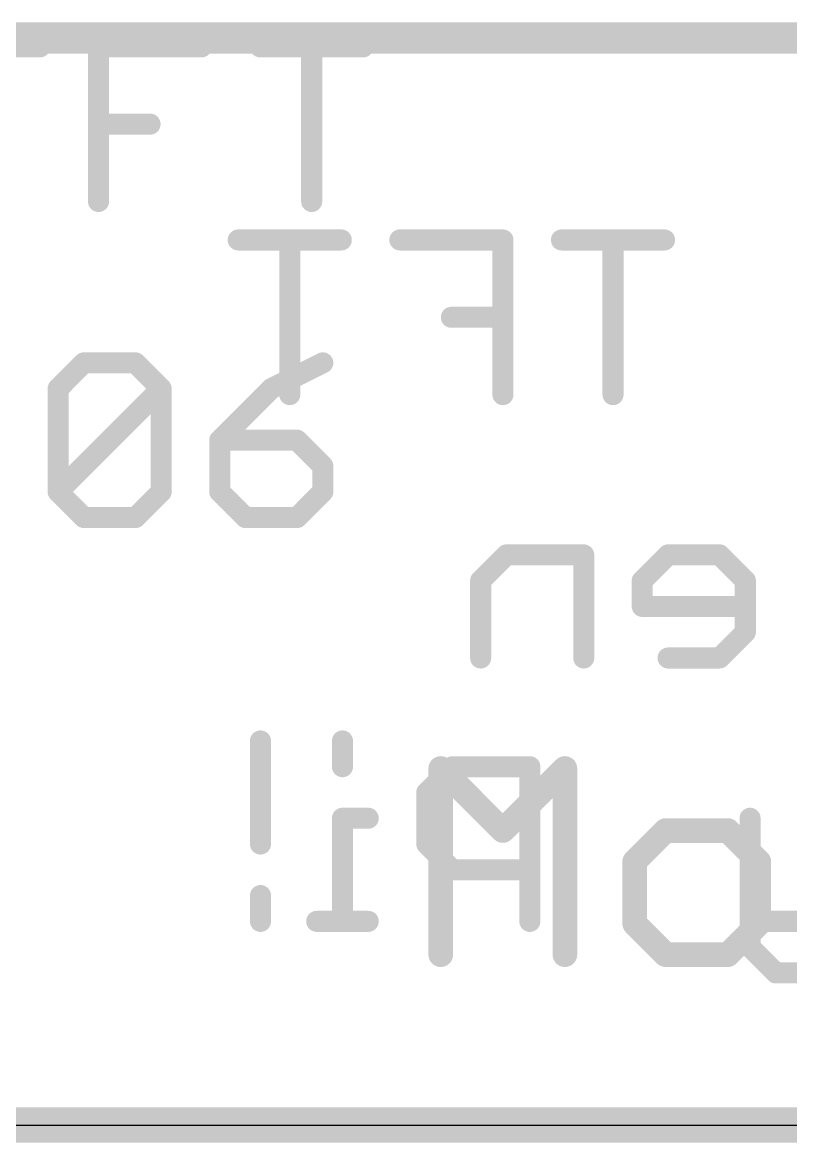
# Model space of a CAD drawing. Extents: x -0.1 to 56.3, y -0.6 to 85.1.
# Drawn here: x 28.1 to 33.66, y -0.13 to 7.98 of the extents above; entities that cross this region are included whole.
import ezdxf

# ---------------------------------------------------------------- set-up
doc = ezdxf.new("R2010")
doc.units = 0
for name, color, linetype in [('1', 12, 'CONTINUOUS'), ('20', 53, 'CONTINUOUS'), ('21', 40, 'CONTINUOUS'), ('22', 6, 'CONTINUOUS'), ('52', 253, 'CONTINUOUS')]:
    doc.layers.add(name, color=color, linetype=linetype)

msp = doc.modelspace()

# ---------------------------------------------------------------- linework, layer by layer
at = {"layer": '1', "const_width": 0.254}
msp.add_lwpolyline([(55.88, 0), (0, 0)], dxfattribs=at)
at = {"layer": '20'}
msp.add_line((3.048, 0), (52.959, 0), dxfattribs=at)
at = {"layer": '21'}
for points, const_width in [([(27.4805, 7.7988), (28.2262, 7.7988)], 0.1524), ([(28.6499, 6.6802), (28.6499, 7.7988)], 0.1524), ([(28.6499, 7.7988), (29.3956, 7.7988)], 0.1524), ([(29.8193, 7.7988), (30.565, 7.7988)], 0.1524), ([(30.1921, 6.6802), (30.1921, 7.7988)], 0.1524), ([(28.6499, 7.2395), (29.0227, 7.2395)], 0.1524), ([(28.3575, 5.3263), (28.5439, 5.5128)], 0.1524), ([(28.5439, 5.5128), (28.9168, 5.5128)], 0.1524), ([(28.9168, 5.5128), (29.1032, 5.3263)], 0.1524), ([(30.2726, 5.5128), (29.8998, 5.3263)], 0.1524), ([(28.3575, 4.5806), (28.3575, 5.3263)], 0.1524), ([(28.3575, 4.5806), (29.1032, 5.3263)], 0.1524), ([(29.1032, 5.3263), (29.1032, 4.5806)], 0.1524), ([(29.8998, 5.3263), (29.5269, 4.9535)], 0.1524), ([(29.5269, 4.9535), (29.5269, 4.5806)], 0.1524), ([(30.0862, 4.9535), (29.5269, 4.9535)], 0.1524), ([(30.2726, 4.7671), (30.0862, 4.9535)], 0.1524), ([(30.2726, 4.5806), (30.2726, 4.7671)], 0.1524), ([(28.5439, 4.3942), (28.3575, 4.5806)], 0.1524), ([(29.1032, 4.5806), (28.9168, 4.3942)], 0.1524), ([(29.5269, 4.5806), (29.7133, 4.3942)], 0.1524), ([(30.0862, 4.3942), (30.2726, 4.5806)], 0.1524), ([(28.9168, 4.3942), (28.5439, 4.3942)], 0.1524), ([(29.7133, 4.3942), (30.0862, 4.3942)], 0.1524), ([(31.126, 1.2319), (31.126, 2.5793)], 0.1778), ([(31.126, 2.5793), (31.5751, 2.1301)], 0.1778), ([(31.5751, 2.1301), (32.0242, 2.5793)], 0.1778), ([(32.0242, 2.5793), (32.0242, 1.2319)], 0.1778), ([(32.7538, 2.1301), (32.5293, 1.9056)], 0.1778), ([(33.2029, 2.1301), (32.7538, 2.1301)], 0.1778), ([(33.4275, 1.9056), (33.2029, 2.1301)], 0.1778), ([(32.5293, 1.9056), (32.5293, 1.4565)], 0.1778), ([(33.4275, 1.4565), (33.4275, 1.9056)], 0.1778), ([(32.5293, 1.4565), (32.7538, 1.2319)], 0.1778), ([(33.2029, 1.2319), (33.4275, 1.4565)], 0.1778), ([(32.7538, 1.2319), (33.2029, 1.2319)], 0.1778)]:
    msp.add_lwpolyline(points, dxfattribs=dict(at, const_width=const_width))
for points, const_width in [([(28.2262, 7.7607, 1), (28.2262, 7.8369)], 0.0762), ([(28.688, 7.7988, 1), (28.6118, 7.7988)], 0.0762), ([(28.6499, 7.8369, 1), (28.6499, 7.7607)], 0.0762), ([(29.3956, 7.7607, 1), (29.3956, 7.8369)], 0.0762), ([(29.8193, 7.8369, 1), (29.8193, 7.7607)], 0.0762), ([(30.2302, 7.7988, 1), (30.154, 7.7988)], 0.0762), ([(30.565, 7.7607, 1), (30.565, 7.8369)], 0.0762), ([(28.6499, 7.2776, 1), (28.6499, 7.2014)], 0.0762), ([(29.0227, 7.2014, 1), (29.0227, 7.2776)], 0.0762), ([(28.6118, 6.6802, 1), (28.688, 6.6802)], 0.0762), ([(30.154, 6.6802, 1), (30.2302, 6.6802)], 0.0762), ([(28.5439, 5.5509, 1), (28.5439, 5.4747)], 0.0762), ([(28.5709, 5.4858, 1), (28.517, 5.5397)], 0.0762), ([(28.9437, 5.5397, 1), (28.8898, 5.4858)], 0.0762), ([(28.9168, 5.4747, 1), (28.9168, 5.5509)], 0.0762), ([(30.2896, 5.4787, 1), (30.2556, 5.5468)], 0.0762), ([(28.3956, 5.3263, 1), (28.3194, 5.3263)], 0.0762), ([(28.3306, 5.3533, 1), (28.3844, 5.2994)], 0.0762), ([(29.1413, 5.3263, 1), (29.0651, 5.3263)], 0.0762), ([(29.1302, 5.2994, 1), (29.0763, 5.3533)], 0.0762), ([(29.0763, 5.2994, 1), (29.1301, 5.3533)], 0.0762), ([(29.8827, 5.3604, 1), (29.9168, 5.2923)], 0.0762), ([(29.9267, 5.2994, 1), (29.8728, 5.3533)], 0.0762), ([(29.565, 4.9535, 1), (29.4888, 4.9535)], 0.0762), ([(29.5269, 4.9916, 1), (29.5269, 4.9154)], 0.0762), ([(30.1131, 4.9804, 1), (30.0592, 4.9265)], 0.0762), ([(30.0862, 4.9154, 1), (30.0862, 4.9916)], 0.0762), ([(29.5, 4.9804, 1), (29.5538, 4.9265)], 0.0762), ([(30.3107, 4.7671, 1), (30.2345, 4.7671)], 0.0762), ([(30.2457, 4.7401, 1), (30.2995, 4.794)], 0.0762), ([(28.3844, 4.6076, 1), (28.3306, 4.5537)], 0.0762), ([(28.3306, 4.6076, 1), (28.3844, 4.5537)], 0.0762), ([(28.3194, 4.5806, 1), (28.3956, 4.5806)], 0.0762), ([(29.0651, 4.5806, 1), (29.1413, 4.5806)], 0.0762), ([(29.1301, 4.5537, 1), (29.0763, 4.6076)], 0.0762), ([(29.5538, 4.6076, 1), (29.5, 4.5537)], 0.0762), ([(29.4888, 4.5806, 1), (29.565, 4.5806)], 0.0762), ([(30.2345, 4.5806, 1), (30.3107, 4.5806)], 0.0762), ([(30.2995, 4.5537, 1), (30.2457, 4.6076)], 0.0762), ([(28.5439, 4.4323, 1), (28.5439, 4.3561)], 0.0762), ([(28.517, 4.3673, 1), (28.5709, 4.4211)], 0.0762), ([(28.8898, 4.4211, 1), (28.9437, 4.3673)], 0.0762), ([(28.9168, 4.3561, 1), (28.9168, 4.4323)], 0.0762), ([(29.7133, 4.4323, 1), (29.7133, 4.3561)], 0.0762), ([(29.6864, 4.3673, 1), (29.7403, 4.4211)], 0.0762), ([(30.0592, 4.4211, 1), (30.1131, 4.3673)], 0.0762), ([(30.0862, 4.3561, 1), (30.0862, 4.4323)], 0.0762), ([(31.1704, 2.5793, 1), (31.0815, 2.5793)], 0.0889), ([(31.1574, 2.6107, 1), (31.0946, 2.5478)], 0.0889), ([(32.0687, 2.5793, 1), (31.9798, 2.5793)], 0.0889), ([(32.0556, 2.5478, 1), (31.9928, 2.6107)], 0.0889), ([(31.5437, 2.1616, 1), (31.6065, 2.0987)], 0.0889), ([(31.5437, 2.0987, 1), (31.6065, 2.1616)], 0.0889), ([(32.7538, 2.1746, 1), (32.7538, 2.0857)], 0.0889), ([(32.7852, 2.0987, 1), (32.7224, 2.1616)], 0.0889), ([(33.2344, 2.1616, 1), (33.1715, 2.0987)], 0.0889), ([(33.2029, 2.0857, 1), (33.2029, 2.1746)], 0.0889), ([(32.4978, 1.937, 1), (32.5607, 1.8741)], 0.0889), ([(32.5737, 1.9056, 1), (32.4848, 1.9056)], 0.0889), ([(33.4719, 1.9056, 1), (33.383, 1.9056)], 0.0889), ([(33.3961, 1.8741, 1), (33.4589, 1.937)], 0.0889), ([(32.5607, 1.4879, 1), (32.4978, 1.425)], 0.0889), ([(33.4589, 1.425, 1), (33.3961, 1.4879)], 0.0889), ([(32.4848, 1.4565, 1), (32.5737, 1.4565)], 0.0889), ([(33.383, 1.4565, 1), (33.4719, 1.4565)], 0.0889), ([(32.7538, 1.2764, 1), (32.7538, 1.1874)], 0.0889), ([(32.7224, 1.2005, 1), (32.7852, 1.2633)], 0.0889), ([(33.1715, 1.2633, 1), (33.2344, 1.2005)], 0.0889), ([(33.2029, 1.1874, 1), (33.2029, 1.2764)], 0.0889), ([(31.0815, 1.2319, 1), (31.1704, 1.2319)], 0.0889), ([(31.9798, 1.2319, 1), (32.0687, 1.2319)], 0.0889)]:
    msp.add_lwpolyline(points, format="xyb", dxfattribs=dict(at, const_width=const_width))
at = {"layer": '22'}
for points, const_width in [([(6.015, 7.812), (56.215, 7.812)], 0.127), ([(30.4064, 6.4018), (29.6607, 6.4018)], 0.1524), ([(30.0336, 5.2832), (30.0336, 6.4018)], 0.1524), ([(31.5758, 6.4018), (30.8301, 6.4018)], 0.1524), ([(31.5758, 5.2832), (31.5758, 6.4018)], 0.1524), ([(32.7452, 6.4018), (31.9995, 6.4018)], 0.1524), ([(32.3724, 5.2832), (32.3724, 6.4018)], 0.1524), ([(31.5758, 5.8425), (31.203, 5.8425)], 0.1524), ([(31.6013, 4.1239), (31.4148, 3.9375)], 0.1524), ([(32.1605, 4.1239), (31.6013, 4.1239)], 0.1524), ([(32.1605, 3.3782), (32.1605, 4.1239)], 0.1524), ([(32.7707, 4.1239), (32.5842, 3.9375)], 0.1524), ([(33.1435, 4.1239), (32.7707, 4.1239)], 0.1524), ([(33.3299, 3.9375), (33.1435, 4.1239)], 0.1524), ([(31.4148, 3.9375), (31.4148, 3.3782)], 0.1524), ([(32.5842, 3.9375), (32.5842, 3.7511)], 0.1524), ([(33.3299, 3.5646), (33.3299, 3.9375)], 0.1524), ([(32.5842, 3.7511), (33.3299, 3.7511)], 0.1524), ([(33.1435, 3.3782), (33.3299, 3.5646)], 0.1524), ([(32.7707, 3.3782), (33.1435, 3.3782)], 0.1524), ([(29.8218, 2.7782), (29.8218, 2.0325)], 0.1524), ([(30.4149, 2.7782), (30.4149, 2.5918)], 0.1524), ([(31.2115, 2.5918), (31.025, 2.4053)], 0.1524), ([(31.7707, 2.5918), (31.2115, 2.5918)], 0.1524), ([(31.7707, 1.4732), (31.7707, 2.5918)], 0.1524), ([(31.025, 2.4053), (31.025, 2.0325)], 0.1524), ([(30.6013, 2.2189), (30.4149, 2.2189)], 0.1524), ([(30.4149, 2.2189), (30.4149, 1.4732)], 0.1524), ([(33.3638, 2.2189), (33.3638, 1.2868)], 0.1524), ([(31.025, 2.0325), (31.2115, 1.8461)], 0.1524), ([(31.2115, 1.8461), (31.7707, 1.8461)], 0.1524), ([(29.8218, 1.6596), (29.8218, 1.4732)], 0.1524), ([(30.6013, 1.4732), (30.2285, 1.4732)], 0.1524), ([(33.9231, 1.4732), (33.3638, 1.4732)], 0.1524), ([(33.3638, 1.2868), (33.5503, 1.1004)], 0.1524), ([(33.5503, 1.1004), (33.7367, 1.1004)], 0.1524)]:
    msp.add_lwpolyline(points, dxfattribs=dict(at, const_width=const_width))
at = {"layer": '22', "const_width": 0.0762}
for points in [[(29.6607, 6.4399, 1), (29.6607, 6.3637)], [(30.0717, 6.4018, 1), (29.9955, 6.4018)], [(30.4064, 6.3637, 1), (30.4064, 6.4399)], [(30.8301, 6.4399, 1), (30.8301, 6.3637)], [(31.6139, 6.4018, 1), (31.5377, 6.4018)], [(31.5758, 6.3637, 1), (31.5758, 6.4399)], [(31.9995, 6.4399, 1), (31.9995, 6.3637)], [(32.4105, 6.4018, 1), (32.3343, 6.4018)], [(32.7452, 6.3637, 1), (32.7452, 6.4399)], [(31.203, 5.8806, 1), (31.203, 5.8044)], [(31.5758, 5.8044, 1), (31.5758, 5.8806)], [(29.9955, 5.2832, 1), (30.0717, 5.2832)], [(31.5377, 5.2832, 1), (31.6139, 5.2832)], [(32.3343, 5.2832, 1), (32.4105, 5.2832)], [(31.6013, 4.162, 1), (31.6013, 4.0858)], [(31.6282, 4.097, 1), (31.5743, 4.1508)], [(32.1986, 4.1239, 1), (32.1224, 4.1239)], [(32.1605, 4.0858, 1), (32.1605, 4.162)], [(32.7707, 4.162, 1), (32.7707, 4.0858)], [(32.7976, 4.097, 1), (32.7437, 4.1508)], [(33.1705, 4.1508, 1), (33.1166, 4.097)], [(33.1435, 4.0858, 1), (33.1435, 4.162)], [(31.4529, 3.9375, 1), (31.3767, 3.9375)], [(31.3879, 3.9644, 1), (31.4418, 3.9105)], [(32.6223, 3.9375, 1), (32.5461, 3.9375)], [(32.5573, 3.9644, 1), (32.6112, 3.9105)], [(33.368, 3.9375, 1), (33.2918, 3.9375)], [(33.303, 3.9105, 1), (33.3569, 3.9644)], [(32.5842, 3.7892, 1), (32.5842, 3.713)], [(33.3299, 3.713, 1), (33.3299, 3.7892)], [(32.5461, 3.7511, 1), (32.6223, 3.7511)], [(33.2918, 3.5646, 1), (33.368, 3.5646)], [(33.3569, 3.5377, 1), (33.303, 3.5916)], [(31.3767, 3.3782, 1), (31.4529, 3.3782)], [(32.1224, 3.3782, 1), (32.1986, 3.3782)], [(32.7707, 3.4163, 1), (32.7707, 3.3401)], [(33.1166, 3.4051, 1), (33.1705, 3.3513)], [(33.1435, 3.3401, 1), (33.1435, 3.4163)], [(29.8599, 2.7782, 1), (29.7837, 2.7782)], [(30.453, 2.7782, 1), (30.3768, 2.7782)], [(30.3768, 2.5918, 1), (30.453, 2.5918)], [(31.2115, 2.6299, 1), (31.2115, 2.5537)], [(31.2384, 2.5648, 1), (31.1845, 2.6187)], [(31.8088, 2.5918, 1), (31.7326, 2.5918)], [(31.7707, 2.5537, 1), (31.7707, 2.6299)], [(31.0631, 2.4053, 1), (30.9869, 2.4053)], [(30.9981, 2.4323, 1), (31.052, 2.3784)], [(30.4149, 2.257, 1), (30.4149, 2.1808)], [(30.453, 2.2189, 1), (30.3768, 2.2189)], [(30.6013, 2.1808, 1), (30.6013, 2.257)], [(33.4019, 2.2189, 1), (33.3257, 2.2189)], [(31.052, 2.0594, 1), (30.9981, 2.0055)], [(29.7837, 2.0325, 1), (29.8599, 2.0325)], [(30.9869, 2.0325, 1), (31.0631, 2.0325)], [(31.2115, 1.8842, 1), (31.2115, 1.808)], [(31.1845, 1.8191, 1), (31.2384, 1.873)], [(31.7707, 1.808, 1), (31.7707, 1.8842)], [(29.8599, 1.6596, 1), (29.7837, 1.6596)], [(30.2285, 1.5113, 1), (30.2285, 1.4351)], [(30.6013, 1.4351, 1), (30.6013, 1.5113)], [(33.3638, 1.5113, 1), (33.3638, 1.4351)], [(29.7837, 1.4732, 1), (29.8599, 1.4732)], [(30.3768, 1.4732, 1), (30.453, 1.4732)], [(31.7326, 1.4732, 1), (31.8088, 1.4732)], [(33.3908, 1.3137, 1), (33.3369, 1.2598)], [(33.3257, 1.2868, 1), (33.4019, 1.2868)], [(33.5503, 1.1385, 1), (33.5503, 1.0623)], [(33.5233, 1.0734, 1), (33.5772, 1.1273)]]:
    msp.add_lwpolyline(points, format="xyb", dxfattribs=at)
at = {"layer": '52', "const_width": 0.127}
for points in [[(6.115, 7.912), (56.115, 7.912)], [(0, 0), (55.88, 0)]]:
    msp.add_lwpolyline(points, dxfattribs=at)

doc.saveas('drawing.dxf')
